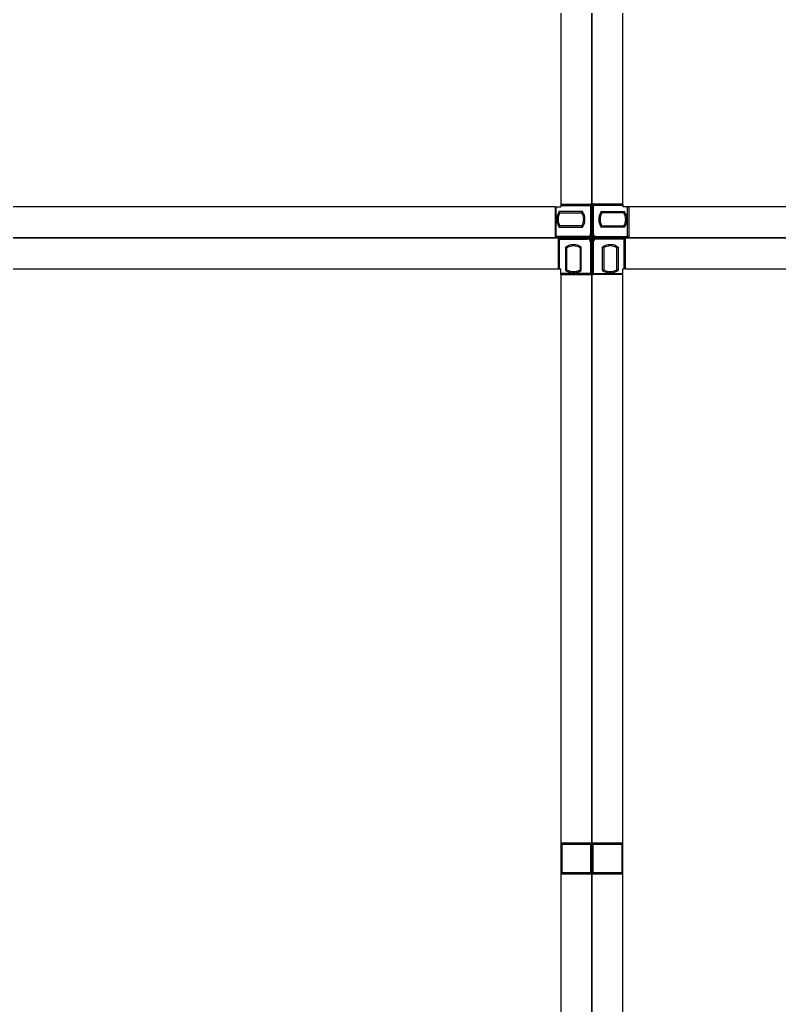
# Model space of a CAD drawing. Header units: millimetres. Extents: x 2448621 to 2484291, y -423869 to -398639.
# Drawn here: x 2481986.2 to 2482096.2, y -401516.7 to -401373.7 of the extents above; entities that cross this region are included whole.
import ezdxf

# ---------------------------------------------------------------- set-up
doc = ezdxf.new("R2010")
doc.units = ezdxf.units.MM
doc.header["$LTSCALE"] = 30

# ---------------------------------------------------------------- blocks, each defined once
blk = doc.blocks.new('KEY PLAN_NEW')
at = {"color": 253}
for p, q in [((-986.862, -1435.184), (-986.862, -1488.704)), ((-980.862, -1488.704), (-980.862, -1435.184)), ((-987.422, -1488.944), (-1280.302, -1488.944)), ((-987.422, -1488.944), (-986.862, -1488.944)), ((-986.862, -1488.704), (-986.862, -1488.944)), ((-980.862, -1488.704), (-980.862, -1488.944)), ((-980.302, -1488.944), (-980.862, -1488.944)), ((-687.422, -1488.944), (-980.302, -1488.944)), ((-1040.622, -1494.944), (-987.102, -1494.944)), ((-987.102, -1494.944), (-986.862, -1494.944)), ((-986.862, -1495.504), (-986.862, -1494.944)), ((-986.862, -1495.504), (-986.862, -1788.384)), ((-980.622, -1494.944), (-980.862, -1494.944)), ((-980.862, -1495.504), (-980.862, -1494.944)), ((-980.862, -1788.384), (-980.862, -1495.504)), ((-980.622, -1494.944), (-927.102, -1494.944)), ((-986.862, -1550.444), (-986.862, -1553.444)), ((-986.862, -1550.444), (-983.862, -1550.444)), ((-986.742, -1553.324), (-986.742, -1550.564)), ((-986.742, -1550.564), (-983.982, -1550.564)), ((-983.982, -1550.564), (-983.982, -1553.324)), ((-983.982, -1550.564), (-983.982, -1553.324)), ((-983.862, -1553.444), (-983.862, -1550.444)), ((-983.862, -1550.444), (-983.862, -1553.444)), ((-983.862, -1550.444), (-980.862, -1550.444)), ((-983.742, -1553.324), (-983.742, -1550.564)), ((-983.742, -1550.564), (-980.982, -1550.564)), ((-980.982, -1550.564), (-980.982, -1553.324)), ((-980.982, -1550.564), (-980.982, -1553.324)), ((-980.862, -1553.444), (-980.862, -1550.444)), ((-983.862, -1553.444), (-986.862, -1553.444)), ((-983.982, -1553.324), (-986.742, -1553.324)), ((-980.862, -1553.444), (-983.862, -1553.444)), ((-980.982, -1553.324), (-983.742, -1553.324))]:
    blk.add_line(p, q, dxfattribs=at)
at = {"color": 253, "linetype": 'Continuous'}
for p, q in [((-987.422, -1488.944), (-987.422, -1491.944)), ((-987.302, -1491.824), (-987.302, -1488.944)), ((-986.862, -1488.704), (-983.862, -1488.704)), ((-986.862, -1488.824), (-983.982, -1488.824)), ((-983.982, -1488.704), (-983.982, -1488.824)), ((-983.862, -1488.824), (-983.982, -1488.824)), ((-983.982, -1488.824), (-983.982, -1491.534)), ((-980.862, -1488.704), (-983.862, -1488.704)), ((-983.862, -1488.824), (-983.742, -1488.824)), ((-983.742, -1488.704), (-983.742, -1488.824)), ((-980.862, -1488.824), (-983.742, -1488.824)), ((-983.742, -1488.824), (-983.742, -1491.534)), ((-980.422, -1491.824), (-980.422, -1488.944)), ((-980.302, -1488.944), (-980.302, -1491.944)), ((-984.761, -1489.409), (-987.023, -1489.409)), ((-986.957, -1489.529), (-984.827, -1489.529)), ((-982.963, -1489.409), (-980.701, -1489.409)), ((-980.767, -1489.529), (-982.897, -1489.529)), ((-987.023, -1490.919), (-984.761, -1490.919)), ((-984.827, -1490.799), (-986.957, -1490.799)), ((-980.701, -1490.919), (-982.963, -1490.919)), ((-982.897, -1490.799), (-980.767, -1490.799)), ((-987.422, -1491.824), (-987.302, -1491.824)), ((-987.302, -1491.824), (-987.302, -1491.944)), ((-984.272, -1491.824), (-987.302, -1491.824)), ((-984.272, -1491.824), (-984.272, -1491.944)), ((-983.982, -1491.534), (-983.862, -1491.534)), ((-983.982, -1491.823), (-983.982, -1491.824)), ((-983.982, -1491.824), (-983.982, -1491.824)), ((-983.742, -1491.534), (-983.862, -1491.534)), ((-983.742, -1491.823), (-983.742, -1491.824)), ((-983.742, -1491.824), (-983.742, -1491.824)), ((-983.452, -1491.824), (-983.452, -1491.944)), ((-983.452, -1491.824), (-980.422, -1491.824)), ((-980.302, -1491.824), (-980.422, -1491.824)), ((-980.422, -1491.824), (-980.422, -1491.944)), ((-987.102, -1494.944), (-987.102, -1491.944)), ((-987.102, -1492.064), (-986.982, -1492.064)), ((-986.982, -1491.944), (-986.982, -1492.064)), ((-986.982, -1494.944), (-986.982, -1492.064)), ((-986.982, -1492.064), (-984.272, -1492.064)), ((-986.397, -1492.842), (-986.397, -1495.105)), ((-984.887, -1495.105), (-984.887, -1492.842)), ((-984.272, -1492.064), (-984.272, -1491.944)), ((-983.982, -1492.064), (-983.982, -1492.064)), ((-983.982, -1492.064), (-983.982, -1492.064)), ((-983.982, -1492.354), (-983.862, -1492.354)), ((-983.982, -1492.354), (-983.982, -1495.384)), ((-983.742, -1492.354), (-983.862, -1492.354)), ((-983.742, -1492.064), (-983.742, -1492.064)), ((-983.742, -1492.064), (-983.742, -1492.064)), ((-983.742, -1492.354), (-983.742, -1495.384)), ((-983.452, -1492.064), (-983.452, -1491.944)), ((-980.742, -1492.064), (-983.452, -1492.064)), ((-982.837, -1495.105), (-982.837, -1492.842)), ((-981.327, -1492.842), (-981.327, -1495.105)), ((-980.742, -1491.944), (-980.742, -1492.064)), ((-980.622, -1492.064), (-980.742, -1492.064)), ((-980.742, -1494.944), (-980.742, -1492.064)), ((-980.622, -1494.944), (-980.622, -1491.944)), ((-986.277, -1495.039), (-986.277, -1492.909)), ((-985.007, -1492.909), (-985.007, -1495.039)), ((-982.717, -1492.909), (-982.717, -1495.039)), ((-981.447, -1495.039), (-981.447, -1492.909)), ((-983.982, -1495.384), (-986.862, -1495.384)), ((-986.862, -1495.504), (-983.862, -1495.504)), ((-983.982, -1495.504), (-983.982, -1495.384)), ((-983.982, -1495.384), (-983.862, -1495.384)), ((-983.742, -1495.384), (-983.862, -1495.384)), ((-980.862, -1495.504), (-983.862, -1495.504)), ((-983.742, -1495.504), (-983.742, -1495.384)), ((-983.742, -1495.384), (-980.862, -1495.384))]:
    blk.add_line(p, q, dxfattribs=at)
at = {"color": 253}
for points in [[(-1283.862, -1491.944), (-1283.862, -1431.944), (-983.862, -1431.944), (-983.862, -1491.944)], [(-983.862, -1491.944), (-983.862, -1431.944), (-683.862, -1431.944), (-683.862, -1491.944)], [(-1043.862, -1491.944), (-983.862, -1491.944), (-983.862, -1791.944), (-1043.862, -1791.944)], [(-983.862, -1491.944), (-923.862, -1491.944), (-923.862, -1791.944), (-983.862, -1791.944)]]:
    blk.add_lwpolyline(points, close=True, dxfattribs=at)
at = {"color": 253, "linetype": 'Continuous'}
for centre, radius, start, end in [((-983.982, -1488.824), 0.12, 0, 90), ((-983.742, -1488.824), 0.12, 90, 180), ((-985.892, -1490.164), 1.36, 146.27916, 213.72084), ((-985.892, -1490.164), 1.24, 149.1964, 210.8036), ((-985.892, -1490.164), 1.24, 329.1964, 30.8036), ((-985.892, -1490.164), 1.36, 326.27916, 33.72084), ((-981.832, -1490.164), 1.36, 146.27916, 213.72084), ((-981.832, -1490.164), 1.24, 149.1964, 210.8036), ((-981.832, -1490.164), 1.24, 329.1964, 30.8036), ((-981.832, -1490.164), 1.36, 326.27916, 33.72084), ((-987.302, -1491.824), 0.12, 180, 270), ((-984.272, -1491.534), 0.41, 270, 0), ((-984.272, -1491.534), 0.29, 270, 0), ((-983.452, -1491.534), 0.41, 180, 270), ((-983.452, -1491.534), 0.29, 180, 270), ((-980.422, -1491.824), 0.12, 270, 0), ((-986.982, -1492.064), 0.12, 90, 180), ((-985.642, -1493.974), 1.36, 56.27916, 123.72084), ((-985.642, -1493.974), 1.24, 59.1964, 120.8036), ((-984.272, -1492.354), 0.41, 0, 90), ((-984.272, -1492.354), 0.29, 0, 90), ((-983.452, -1492.354), 0.41, 90, 180), ((-983.452, -1492.354), 0.29, 90, 180), ((-982.082, -1493.974), 1.36, 56.27916, 123.72084), ((-982.082, -1493.974), 1.24, 59.1964, 120.8036), ((-980.742, -1492.064), 0.12, 0, 90), ((-985.642, -1493.974), 1.36, 236.27916, 303.72084), ((-985.642, -1493.974), 1.24, 239.1964, 300.8036), ((-983.982, -1495.384), 0.12, 270, 0), ((-983.742, -1495.384), 0.12, 180, 270), ((-982.082, -1493.974), 1.36, 236.27916, 303.72084), ((-982.082, -1493.974), 1.24, 239.1964, 300.8036)]:
    blk.add_arc(centre, radius, start, end, dxfattribs=at)
for points, knots in [([(-986.957, -1489.529), (-986.957, -1489.528, 46), (-986.957, -1489.527, 46), (-986.958, -1489.527, 46), (-986.959, -1489.526, 46), (-986.959, -1489.525, 46), (-986.959, -1489.524, 46), (-986.959, -1489.524, 46), (-986.96, -1489.523, 46), (-986.96, -1489.523, 46), (-986.961, -1489.521, 46), (-986.962, -1489.52, 46), (-986.964, -1489.517, 46), (-986.965, -1489.515, 46), (-986.966, -1489.512, 46), (-986.967, -1489.511, 46), (-986.968, -1489.509, 46), (-986.968, -1489.509, 46), (-986.969, -1489.507, 46), (-986.969, -1489.507, 46), (-986.971, -1489.504, 46), (-986.972, -1489.501, 46), (-986.975, -1489.496, 46), (-986.977, -1489.494, 46), (-986.979, -1489.489, 46), (-986.98, -1489.488, 46), (-986.981, -1489.486, 46), (-986.981, -1489.485, 46), (-986.982, -1489.483, 46), (-986.983, -1489.483, 46), (-986.985, -1489.479, 46), (-986.987, -1489.476, 46), (-986.99, -1489.469, 46), (-986.992, -1489.466, 46), (-986.996, -1489.459, 46), (-986.997, -1489.456, 46), (-987, -1489.451, 46), (-987, -1489.45, 46), (-987.001, -1489.449, 46), (-987.002, -1489.448, 46), (-987.003, -1489.445, 46), (-987.004, -1489.443, 46), (-987.007, -1489.438, 46), (-987.009, -1489.434, 46), (-987.013, -1489.427, 46), (-987.015, -1489.423, 46), (-987.018, -1489.418, 46), (-987.019, -1489.416, 46), (-987.02, -1489.413, 46), (-987.021, -1489.412, 46), (-987.022, -1489.41, 46), (-987.022, -1489.41, 46), (-987.023, -1489.409, 46), (-987.023, -1489.409, 46)], [0, 0, 0, 0, 0.06206, 0.12459, 0.12459, 0.155854, 0.155854, 0.171487, 0.171487, 0.187119, 0.187119, 0.249648, 0.249648, 0.312178, 0.312178, 0.343442, 0.343442, 0.359075, 0.359075, 0.374707, 0.374707, 0.437236, 0.437236, 0.499766, 0.499766, 0.53103, 0.53103, 0.546663, 0.546663, 0.562295, 0.562295, 0.624824, 0.624824, 0.687353, 0.687353, 0.749883, 0.749883, 0.765515, 0.765515, 0.781147, 0.781147, 0.812412, 0.812412, 0.874941, 0.874941, 0.937471, 0.937471, 0.968735, 0.968735, 0.984368, 0.992184, 0.992184, 1, 1, 1, 1]), ([(-984.827, -1489.529), (-984.827, -1489.528, 46), (-984.826, -1489.527, 46), (-984.826, -1489.527, 46), (-984.825, -1489.526, 46), (-984.825, -1489.525, 46), (-984.824, -1489.524, 46), (-984.824, -1489.524, 46), (-984.824, -1489.523, 46), (-984.824, -1489.523, 46), (-984.823, -1489.521, 46), (-984.822, -1489.52, 46), (-984.82, -1489.517, 46), (-984.819, -1489.515, 46), (-984.817, -1489.512, 46), (-984.817, -1489.511, 46), (-984.816, -1489.509, 46), (-984.815, -1489.509, 46), (-984.815, -1489.507, 46), (-984.814, -1489.507, 46), (-984.813, -1489.504, 46), (-984.811, -1489.501, 46), (-984.808, -1489.496, 46), (-984.807, -1489.494, 46), (-984.805, -1489.489, 46), (-984.804, -1489.488, 46), (-984.803, -1489.486, 46), (-984.802, -1489.485, 46), (-984.801, -1489.483, 46), (-984.801, -1489.483, 46), (-984.799, -1489.479, 46), (-984.797, -1489.476, 46), (-984.793, -1489.469, 46), (-984.792, -1489.466, 46), (-984.788, -1489.459, 46), (-984.786, -1489.456, 46), (-984.784, -1489.451, 46), (-984.783, -1489.45, 46), (-984.782, -1489.449, 46), (-984.782, -1489.448, 46), (-984.78, -1489.445, 46), (-984.779, -1489.443, 46), (-984.776, -1489.438, 46), (-984.774, -1489.434, 46), (-984.771, -1489.427, 46), (-984.769, -1489.423, 46), (-984.766, -1489.418, 46), (-984.765, -1489.416, 46), (-984.763, -1489.413, 46), (-984.762, -1489.412, 46), (-984.762, -1489.41, 46), (-984.761, -1489.41, 46), (-984.761, -1489.409, 46), (-984.761, -1489.409, 46)], [0, 0, 0, 0, 0.06206, 0.12459, 0.12459, 0.155854, 0.155854, 0.171487, 0.171487, 0.187119, 0.187119, 0.249648, 0.249648, 0.312178, 0.312178, 0.343442, 0.343442, 0.359075, 0.359075, 0.374707, 0.374707, 0.437236, 0.437236, 0.499766, 0.499766, 0.53103, 0.53103, 0.546663, 0.546663, 0.562295, 0.562295, 0.624824, 0.624824, 0.687353, 0.687353, 0.749883, 0.749883, 0.765515, 0.765515, 0.781147, 0.781147, 0.812412, 0.812412, 0.874941, 0.874941, 0.937471, 0.937471, 0.968735, 0.968735, 0.984368, 0.992184, 0.992184, 1, 1, 1, 1]), ([(-982.897, -1489.529), (-982.897, -1489.528, 46), (-982.897, -1489.527, 46), (-982.898, -1489.527, 46), (-982.899, -1489.526, 46), (-982.899, -1489.525, 46), (-982.899, -1489.524, 46), (-982.899, -1489.524, 46), (-982.9, -1489.523, 46), (-982.9, -1489.523, 46), (-982.901, -1489.521, 46), (-982.902, -1489.52, 46), (-982.904, -1489.517, 46), (-982.905, -1489.515, 46), (-982.906, -1489.512, 46), (-982.907, -1489.511, 46), (-982.908, -1489.509, 46), (-982.908, -1489.509, 46), (-982.909, -1489.507, 46), (-982.909, -1489.507, 46), (-982.911, -1489.504, 46), (-982.912, -1489.501, 46), (-982.915, -1489.496, 46), (-982.917, -1489.494, 46), (-982.919, -1489.489, 46), (-982.92, -1489.488, 46), (-982.921, -1489.486, 46), (-982.921, -1489.485, 46), (-982.922, -1489.483, 46), (-982.923, -1489.483, 46), (-982.925, -1489.479, 46), (-982.927, -1489.476, 46), (-982.93, -1489.469, 46), (-982.932, -1489.466, 46), (-982.936, -1489.459, 46), (-982.937, -1489.456, 46), (-982.94, -1489.451, 46), (-982.94, -1489.45, 46), (-982.941, -1489.449, 46), (-982.942, -1489.448, 46), (-982.943, -1489.445, 46), (-982.944, -1489.443, 46), (-982.947, -1489.438, 46), (-982.949, -1489.434, 46), (-982.953, -1489.427, 46), (-982.955, -1489.423, 46), (-982.958, -1489.418, 46), (-982.959, -1489.416, 46), (-982.96, -1489.413, 46), (-982.961, -1489.412, 46), (-982.962, -1489.41, 46), (-982.962, -1489.41, 46), (-982.963, -1489.409, 46), (-982.963, -1489.409, 46)], [0, 0, 0, 0, 0.06206, 0.12459, 0.12459, 0.155854, 0.155854, 0.171487, 0.171487, 0.187119, 0.187119, 0.249648, 0.249648, 0.312178, 0.312178, 0.343442, 0.343442, 0.359075, 0.359075, 0.374707, 0.374707, 0.437236, 0.437236, 0.499766, 0.499766, 0.53103, 0.53103, 0.546663, 0.546663, 0.562295, 0.562295, 0.624824, 0.624824, 0.687353, 0.687353, 0.749883, 0.749883, 0.765515, 0.765515, 0.781147, 0.781147, 0.812412, 0.812412, 0.874941, 0.874941, 0.937471, 0.937471, 0.968735, 0.968735, 0.984368, 0.992184, 0.992184, 1, 1, 1, 1]), ([(-980.767, -1489.529), (-980.767, -1489.528, 46), (-980.766, -1489.527, 46), (-980.766, -1489.527, 46), (-980.765, -1489.526, 46), (-980.765, -1489.525, 46), (-980.764, -1489.524, 46), (-980.764, -1489.524, 46), (-980.764, -1489.523, 46), (-980.764, -1489.523, 46), (-980.763, -1489.521, 46), (-980.762, -1489.52, 46), (-980.76, -1489.517, 46), (-980.759, -1489.515, 46), (-980.757, -1489.512, 46), (-980.757, -1489.511, 46), (-980.756, -1489.509, 46), (-980.755, -1489.509, 46), (-980.755, -1489.507, 46), (-980.754, -1489.507, 46), (-980.753, -1489.504, 46), (-980.751, -1489.501, 46), (-980.748, -1489.496, 46), (-980.747, -1489.494, 46), (-980.745, -1489.489, 46), (-980.744, -1489.488, 46), (-980.743, -1489.486, 46), (-980.742, -1489.485, 46), (-980.741, -1489.483, 46), (-980.741, -1489.483, 46), (-980.739, -1489.479, 46), (-980.737, -1489.476, 46), (-980.733, -1489.469, 46), (-980.732, -1489.466, 46), (-980.728, -1489.459, 46), (-980.726, -1489.456, 46), (-980.724, -1489.451, 46), (-980.723, -1489.45, 46), (-980.722, -1489.449, 46), (-980.722, -1489.448, 46), (-980.72, -1489.445, 46), (-980.719, -1489.443, 46), (-980.716, -1489.438, 46), (-980.714, -1489.434, 46), (-980.711, -1489.427, 46), (-980.709, -1489.423, 46), (-980.706, -1489.418, 46), (-980.705, -1489.416, 46), (-980.703, -1489.413, 46), (-980.702, -1489.412, 46), (-980.702, -1489.41, 46), (-980.701, -1489.41, 46), (-980.701, -1489.409, 46), (-980.701, -1489.409, 46)], [0, 0, 0, 0, 0.06206, 0.12459, 0.12459, 0.155854, 0.155854, 0.171487, 0.171487, 0.187119, 0.187119, 0.249648, 0.249648, 0.312178, 0.312178, 0.343442, 0.343442, 0.359075, 0.359075, 0.374707, 0.374707, 0.437236, 0.437236, 0.499766, 0.499766, 0.53103, 0.53103, 0.546663, 0.546663, 0.562295, 0.562295, 0.624824, 0.624824, 0.687353, 0.687353, 0.749883, 0.749883, 0.765515, 0.765515, 0.781147, 0.781147, 0.812412, 0.812412, 0.874941, 0.874941, 0.937471, 0.937471, 0.968735, 0.968735, 0.984368, 0.992184, 0.992184, 1, 1, 1, 1]), ([(-987.023, -1490.919), (-987.023, -1490.918, 46), (-987.022, -1490.918, 46), (-987.022, -1490.917, 46), (-987.021, -1490.915, 46), (-987.02, -1490.914, 46), (-987.019, -1490.911, 46), (-987.018, -1490.909, 46), (-987.015, -1490.904, 46), (-987.013, -1490.9, 46), (-987.009, -1490.893, 46), (-987.007, -1490.889, 46), (-987.004, -1490.884, 46), (-987.003, -1490.882, 46), (-987.002, -1490.879, 46), (-987.001, -1490.879, 46), (-987, -1490.877, 46), (-987, -1490.876, 46), (-986.997, -1490.871, 46), (-986.996, -1490.868, 46), (-986.992, -1490.861, 46), (-986.99, -1490.858, 46), (-986.987, -1490.852, 46), (-986.985, -1490.848, 46), (-986.983, -1490.845, 46), (-986.982, -1490.844, 46), (-986.981, -1490.842, 46), (-986.981, -1490.842, 46), (-986.98, -1490.839, 46), (-986.979, -1490.838, 46), (-986.977, -1490.834, 46), (-986.975, -1490.831, 46), (-986.972, -1490.826, 46), (-986.971, -1490.823, 46), (-986.969, -1490.82, 46), (-986.969, -1490.82, 46), (-986.968, -1490.819, 46), (-986.968, -1490.818, 46), (-986.967, -1490.816, 46), (-986.966, -1490.815, 46), (-986.965, -1490.812, 46), (-986.964, -1490.811, 46), (-986.962, -1490.807, 46), (-986.961, -1490.806, 46), (-986.96, -1490.804, 46), (-986.96, -1490.804, 46), (-986.959, -1490.803, 46), (-986.959, -1490.803, 46), (-986.959, -1490.802, 46), (-986.959, -1490.802, 46), (-986.958, -1490.8, 46), (-986.957, -1490.8, 46), (-986.957, -1490.799, 46), (-986.957, -1490.799, 46)], [0, 0, 0, 0, 0.00782, 0.00782, 0.015639, 0.031279, 0.031279, 0.062557, 0.062557, 0.125114, 0.125114, 0.187671, 0.187671, 0.21895, 0.21895, 0.234589, 0.234589, 0.250228, 0.250228, 0.312785, 0.312785, 0.375342, 0.375342, 0.437899, 0.437899, 0.453538, 0.453538, 0.469178, 0.469178, 0.500456, 0.500456, 0.563013, 0.563013, 0.62557, 0.62557, 0.641209, 0.641209, 0.656849, 0.656849, 0.688127, 0.688127, 0.750684, 0.750684, 0.813241, 0.813241, 0.828881, 0.828881, 0.84452, 0.84452, 0.875798, 0.875798, 0.938355, 1, 1, 1, 1]), ([(-984.761, -1490.919), (-984.761, -1490.918, 46), (-984.761, -1490.918, 46), (-984.762, -1490.917, 46), (-984.762, -1490.915, 46), (-984.763, -1490.914, 46), (-984.765, -1490.911, 46), (-984.766, -1490.909, 46), (-984.769, -1490.904, 46), (-984.771, -1490.9, 46), (-984.774, -1490.893, 46), (-984.776, -1490.889, 46), (-984.779, -1490.884, 46), (-984.78, -1490.882, 46), (-984.782, -1490.879, 46), (-984.782, -1490.879, 46), (-984.783, -1490.877, 46), (-984.784, -1490.876, 46), (-984.786, -1490.871, 46), (-984.788, -1490.868, 46), (-984.792, -1490.861, 46), (-984.793, -1490.858, 46), (-984.797, -1490.852, 46), (-984.799, -1490.848, 46), (-984.801, -1490.845, 46), (-984.801, -1490.844, 46), (-984.802, -1490.842, 46), (-984.803, -1490.842, 46), (-984.804, -1490.839, 46), (-984.805, -1490.838, 46), (-984.807, -1490.834, 46), (-984.808, -1490.831, 46), (-984.811, -1490.826, 46), (-984.813, -1490.823, 46), (-984.814, -1490.82, 46), (-984.815, -1490.82, 46), (-984.815, -1490.819, 46), (-984.816, -1490.818, 46), (-984.817, -1490.816, 46), (-984.817, -1490.815, 46), (-984.819, -1490.812, 46), (-984.82, -1490.811, 46), (-984.822, -1490.807, 46), (-984.823, -1490.806, 46), (-984.824, -1490.804, 46), (-984.824, -1490.804, 46), (-984.824, -1490.803, 46), (-984.824, -1490.803, 46), (-984.825, -1490.802, 46), (-984.825, -1490.802, 46), (-984.826, -1490.8, 46), (-984.826, -1490.8, 46), (-984.827, -1490.799, 46), (-984.827, -1490.799, 46)], [0, 0, 0, 0, 0.00782, 0.00782, 0.015639, 0.031279, 0.031279, 0.062557, 0.062557, 0.125114, 0.125114, 0.187671, 0.187671, 0.21895, 0.21895, 0.234589, 0.234589, 0.250228, 0.250228, 0.312785, 0.312785, 0.375342, 0.375342, 0.437899, 0.437899, 0.453538, 0.453538, 0.469178, 0.469178, 0.500456, 0.500456, 0.563013, 0.563013, 0.62557, 0.62557, 0.641209, 0.641209, 0.656849, 0.656849, 0.688127, 0.688127, 0.750684, 0.750684, 0.813241, 0.813241, 0.828881, 0.828881, 0.84452, 0.84452, 0.875798, 0.875798, 0.938355, 1, 1, 1, 1]), ([(-982.963, -1490.919), (-982.963, -1490.918, 46), (-982.962, -1490.918, 46), (-982.962, -1490.917, 46), (-982.961, -1490.915, 46), (-982.96, -1490.914, 46), (-982.959, -1490.911, 46), (-982.958, -1490.909, 46), (-982.955, -1490.904, 46), (-982.953, -1490.9, 46), (-982.949, -1490.893, 46), (-982.947, -1490.889, 46), (-982.944, -1490.884, 46), (-982.943, -1490.882, 46), (-982.942, -1490.879, 46), (-982.941, -1490.879, 46), (-982.94, -1490.877, 46), (-982.94, -1490.876, 46), (-982.937, -1490.871, 46), (-982.936, -1490.868, 46), (-982.932, -1490.861, 46), (-982.93, -1490.858, 46), (-982.927, -1490.852, 46), (-982.925, -1490.848, 46), (-982.923, -1490.845, 46), (-982.922, -1490.844, 46), (-982.921, -1490.842, 46), (-982.921, -1490.842, 46), (-982.92, -1490.839, 46), (-982.919, -1490.838, 46), (-982.917, -1490.834, 46), (-982.915, -1490.831, 46), (-982.912, -1490.826, 46), (-982.911, -1490.823, 46), (-982.909, -1490.82, 46), (-982.909, -1490.82, 46), (-982.908, -1490.819, 46), (-982.908, -1490.818, 46), (-982.907, -1490.816, 46), (-982.906, -1490.815, 46), (-982.905, -1490.812, 46), (-982.904, -1490.811, 46), (-982.902, -1490.807, 46), (-982.901, -1490.806, 46), (-982.9, -1490.804, 46), (-982.9, -1490.804, 46), (-982.899, -1490.803, 46), (-982.899, -1490.803, 46), (-982.899, -1490.802, 46), (-982.899, -1490.802, 46), (-982.898, -1490.8, 46), (-982.897, -1490.8, 46), (-982.897, -1490.799, 46), (-982.897, -1490.799, 46)], [0, 0, 0, 0, 0.00782, 0.00782, 0.015639, 0.031279, 0.031279, 0.062557, 0.062557, 0.125114, 0.125114, 0.187671, 0.187671, 0.21895, 0.21895, 0.234589, 0.234589, 0.250228, 0.250228, 0.312785, 0.312785, 0.375342, 0.375342, 0.437899, 0.437899, 0.453538, 0.453538, 0.469178, 0.469178, 0.500456, 0.500456, 0.563013, 0.563013, 0.62557, 0.62557, 0.641209, 0.641209, 0.656849, 0.656849, 0.688127, 0.688127, 0.750684, 0.750684, 0.813241, 0.813241, 0.828881, 0.828881, 0.84452, 0.84452, 0.875798, 0.875798, 0.938355, 1, 1, 1, 1]), ([(-980.701, -1490.919), (-980.701, -1490.918, 46), (-980.701, -1490.918, 46), (-980.702, -1490.917, 46), (-980.702, -1490.915, 46), (-980.703, -1490.914, 46), (-980.705, -1490.911, 46), (-980.706, -1490.909, 46), (-980.709, -1490.904, 46), (-980.711, -1490.9, 46), (-980.714, -1490.893, 46), (-980.716, -1490.889, 46), (-980.719, -1490.884, 46), (-980.72, -1490.882, 46), (-980.722, -1490.879, 46), (-980.722, -1490.879, 46), (-980.723, -1490.877, 46), (-980.724, -1490.876, 46), (-980.726, -1490.871, 46), (-980.728, -1490.868, 46), (-980.732, -1490.861, 46), (-980.733, -1490.858, 46), (-980.737, -1490.852, 46), (-980.739, -1490.848, 46), (-980.741, -1490.845, 46), (-980.741, -1490.844, 46), (-980.742, -1490.842, 46), (-980.743, -1490.842, 46), (-980.744, -1490.839, 46), (-980.745, -1490.838, 46), (-980.747, -1490.834, 46), (-980.748, -1490.831, 46), (-980.751, -1490.826, 46), (-980.753, -1490.823, 46), (-980.754, -1490.82, 46), (-980.755, -1490.82, 46), (-980.755, -1490.819, 46), (-980.756, -1490.818, 46), (-980.757, -1490.816, 46), (-980.757, -1490.815, 46), (-980.759, -1490.812, 46), (-980.76, -1490.811, 46), (-980.762, -1490.807, 46), (-980.763, -1490.806, 46), (-980.764, -1490.804, 46), (-980.764, -1490.804, 46), (-980.764, -1490.803, 46), (-980.764, -1490.803, 46), (-980.765, -1490.802, 46), (-980.765, -1490.802, 46), (-980.766, -1490.8, 46), (-980.766, -1490.8, 46), (-980.767, -1490.799, 46), (-980.767, -1490.799, 46)], [0, 0, 0, 0, 0.00782, 0.00782, 0.015639, 0.031279, 0.031279, 0.062557, 0.062557, 0.125114, 0.125114, 0.187671, 0.187671, 0.21895, 0.21895, 0.234589, 0.234589, 0.250228, 0.250228, 0.312785, 0.312785, 0.375342, 0.375342, 0.437899, 0.437899, 0.453538, 0.453538, 0.469178, 0.469178, 0.500456, 0.500456, 0.563013, 0.563013, 0.62557, 0.62557, 0.641209, 0.641209, 0.656849, 0.656849, 0.688127, 0.688127, 0.750684, 0.750684, 0.813241, 0.813241, 0.828881, 0.828881, 0.84452, 0.84452, 0.875798, 0.875798, 0.938355, 1, 1, 1, 1]), ([(-986.277, -1492.909), (-986.277, -1492.908, 46), (-986.278, -1492.908, 46), (-986.279, -1492.908, 46), (-986.28, -1492.907, 46), (-986.28, -1492.907, 46), (-986.281, -1492.906, 46), (-986.281, -1492.906, 46), (-986.282, -1492.906, 46), (-986.282, -1492.905, 46), (-986.284, -1492.904, 46), (-986.285, -1492.904, 46), (-986.289, -1492.902, 46), (-986.291, -1492.901, 46), (-986.294, -1492.899, 46), (-986.295, -1492.898, 46), (-986.296, -1492.898, 46), (-986.297, -1492.897, 46), (-986.298, -1492.897, 46), (-986.299, -1492.896, 46), (-986.301, -1492.895, 46), (-986.304, -1492.893, 46), (-986.309, -1492.89, 46), (-986.312, -1492.889, 46), (-986.316, -1492.886, 46), (-986.318, -1492.886, 46), (-986.32, -1492.884, 46), (-986.32, -1492.884, 46), (-986.322, -1492.883, 46), (-986.323, -1492.883, 46), (-986.327, -1492.881, 46), (-986.33, -1492.879, 46), (-986.336, -1492.875, 46), (-986.339, -1492.873, 46), (-986.346, -1492.87, 46), (-986.35, -1492.868, 46), (-986.354, -1492.866, 46), (-986.355, -1492.865, 46), (-986.357, -1492.864, 46), (-986.358, -1492.864, 46), (-986.36, -1492.862, 46), (-986.362, -1492.861, 46), (-986.367, -1492.858, 46), (-986.371, -1492.856, 46), (-986.378, -1492.852, 46), (-986.382, -1492.85, 46), (-986.387, -1492.847, 46), (-986.389, -1492.846, 46), (-986.392, -1492.845, 46), (-986.394, -1492.844, 46), (-986.395, -1492.843, 46), (-986.396, -1492.843, 46), (-986.396, -1492.843, 46), (-986.397, -1492.842, 46)], [0, 0, 0, 0, 0.06206, 0.12459, 0.12459, 0.155854, 0.155854, 0.171487, 0.171487, 0.187119, 0.187119, 0.249648, 0.249648, 0.312178, 0.312178, 0.343442, 0.343442, 0.359075, 0.359075, 0.374707, 0.374707, 0.437236, 0.437236, 0.499766, 0.499766, 0.53103, 0.53103, 0.546663, 0.546663, 0.562295, 0.562295, 0.624824, 0.624824, 0.687353, 0.687353, 0.749883, 0.749883, 0.765515, 0.765515, 0.781147, 0.781147, 0.812412, 0.812412, 0.874941, 0.874941, 0.937471, 0.937471, 0.968735, 0.968735, 0.984368, 0.992184, 0.992184, 1, 1, 1, 1]), ([(-984.887, -1492.842), (-984.887, -1492.843, 46), (-984.888, -1492.843, 46), (-984.889, -1492.843, 46), (-984.89, -1492.844, 46), (-984.891, -1492.845, 46), (-984.894, -1492.846, 46), (-984.896, -1492.847, 46), (-984.902, -1492.85, 46), (-984.905, -1492.852, 46), (-984.913, -1492.856, 46), (-984.916, -1492.858, 46), (-984.922, -1492.861, 46), (-984.923, -1492.862, 46), (-984.926, -1492.864, 46), (-984.927, -1492.864, 46), (-984.929, -1492.865, 46), (-984.93, -1492.866, 46), (-984.934, -1492.868, 46), (-984.937, -1492.87, 46), (-984.944, -1492.873, 46), (-984.947, -1492.875, 46), (-984.954, -1492.879, 46), (-984.957, -1492.881, 46), (-984.961, -1492.883, 46), (-984.962, -1492.883, 46), (-984.963, -1492.884, 46), (-984.964, -1492.884, 46), (-984.966, -1492.886, 46), (-984.967, -1492.886, 46), (-984.972, -1492.889, 46), (-984.974, -1492.89, 46), (-984.98, -1492.893, 46), (-984.982, -1492.895, 46), (-984.985, -1492.896, 46), (-984.986, -1492.897, 46), (-984.987, -1492.897, 46), (-984.987, -1492.898, 46), (-984.989, -1492.898, 46), (-984.99, -1492.899, 46), (-984.993, -1492.901, 46), (-984.995, -1492.902, 46), (-984.998, -1492.904, 46), (-985, -1492.904, 46), (-985.001, -1492.905, 46), (-985.002, -1492.906, 46), (-985.002, -1492.906, 46), (-985.002, -1492.906, 46), (-985.003, -1492.907, 46), (-985.004, -1492.907, 46), (-985.005, -1492.908, 46), (-985.006, -1492.908, 46), (-985.007, -1492.908, 46), (-985.007, -1492.909, 46)], [0, 0, 0, 0, 0.00782, 0.00782, 0.015639, 0.031279, 0.031279, 0.062557, 0.062557, 0.125114, 0.125114, 0.187671, 0.187671, 0.21895, 0.21895, 0.234589, 0.234589, 0.250228, 0.250228, 0.312785, 0.312785, 0.375342, 0.375342, 0.437899, 0.437899, 0.453538, 0.453538, 0.469178, 0.469178, 0.500456, 0.500456, 0.563013, 0.563013, 0.62557, 0.62557, 0.641209, 0.641209, 0.656849, 0.656849, 0.688127, 0.688127, 0.750684, 0.750684, 0.813241, 0.813241, 0.828881, 0.828881, 0.84452, 0.84452, 0.875798, 0.875798, 0.938355, 1, 1, 1, 1]), ([(-982.837, -1492.842), (-982.836, -1492.843, 46), (-982.836, -1492.843, 46), (-982.835, -1492.843, 46), (-982.834, -1492.844, 46), (-982.832, -1492.845, 46), (-982.829, -1492.846, 46), (-982.827, -1492.847, 46), (-982.822, -1492.85, 46), (-982.818, -1492.852, 46), (-982.811, -1492.856, 46), (-982.807, -1492.858, 46), (-982.802, -1492.861, 46), (-982.8, -1492.862, 46), (-982.798, -1492.864, 46), (-982.797, -1492.864, 46), (-982.795, -1492.865, 46), (-982.794, -1492.866, 46), (-982.79, -1492.868, 46), (-982.786, -1492.87, 46), (-982.779, -1492.873, 46), (-982.776, -1492.875, 46), (-982.77, -1492.879, 46), (-982.767, -1492.881, 46), (-982.763, -1492.883, 46), (-982.762, -1492.883, 46), (-982.76, -1492.884, 46), (-982.76, -1492.884, 46), (-982.758, -1492.886, 46), (-982.756, -1492.886, 46), (-982.752, -1492.889, 46), (-982.749, -1492.89, 46), (-982.744, -1492.893, 46), (-982.741, -1492.895, 46), (-982.739, -1492.896, 46), (-982.738, -1492.897, 46), (-982.737, -1492.897, 46), (-982.736, -1492.898, 46), (-982.735, -1492.898, 46), (-982.734, -1492.899, 46), (-982.731, -1492.901, 46), (-982.729, -1492.902, 46), (-982.725, -1492.904, 46), (-982.724, -1492.904, 46), (-982.722, -1492.905, 46), (-982.722, -1492.906, 46), (-982.721, -1492.906, 46), (-982.721, -1492.906, 46), (-982.72, -1492.907, 46), (-982.72, -1492.907, 46), (-982.719, -1492.908, 46), (-982.718, -1492.908, 46), (-982.717, -1492.908, 46), (-982.717, -1492.909, 46)], [0, 0, 0, 0, 0.00782, 0.00782, 0.015639, 0.031279, 0.031279, 0.062557, 0.062557, 0.125114, 0.125114, 0.187671, 0.187671, 0.21895, 0.21895, 0.234589, 0.234589, 0.250228, 0.250228, 0.312785, 0.312785, 0.375342, 0.375342, 0.437899, 0.437899, 0.453538, 0.453538, 0.469178, 0.469178, 0.500456, 0.500456, 0.563013, 0.563013, 0.62557, 0.62557, 0.641209, 0.641209, 0.656849, 0.656849, 0.688127, 0.688127, 0.750684, 0.750684, 0.813241, 0.813241, 0.828881, 0.828881, 0.84452, 0.84452, 0.875798, 0.875798, 0.938355, 1, 1, 1, 1]), ([(-981.447, -1492.909), (-981.447, -1492.908, 46), (-981.446, -1492.908, 46), (-981.445, -1492.908, 46), (-981.444, -1492.907, 46), (-981.443, -1492.907, 46), (-981.442, -1492.906, 46), (-981.442, -1492.906, 46), (-981.442, -1492.906, 46), (-981.441, -1492.905, 46), (-981.44, -1492.904, 46), (-981.438, -1492.904, 46), (-981.435, -1492.902, 46), (-981.433, -1492.901, 46), (-981.43, -1492.899, 46), (-981.429, -1492.898, 46), (-981.427, -1492.898, 46), (-981.427, -1492.897, 46), (-981.426, -1492.897, 46), (-981.425, -1492.896, 46), (-981.422, -1492.895, 46), (-981.42, -1492.893, 46), (-981.414, -1492.89, 46), (-981.412, -1492.889, 46), (-981.407, -1492.886, 46), (-981.406, -1492.886, 46), (-981.404, -1492.884, 46), (-981.403, -1492.884, 46), (-981.402, -1492.883, 46), (-981.401, -1492.883, 46), (-981.397, -1492.881, 46), (-981.394, -1492.879, 46), (-981.387, -1492.875, 46), (-981.384, -1492.873, 46), (-981.377, -1492.87, 46), (-981.374, -1492.868, 46), (-981.37, -1492.866, 46), (-981.369, -1492.865, 46), (-981.367, -1492.864, 46), (-981.366, -1492.864, 46), (-981.363, -1492.862, 46), (-981.362, -1492.861, 46), (-981.356, -1492.858, 46), (-981.353, -1492.856, 46), (-981.345, -1492.852, 46), (-981.342, -1492.85, 46), (-981.336, -1492.847, 46), (-981.334, -1492.846, 46), (-981.331, -1492.845, 46), (-981.33, -1492.844, 46), (-981.329, -1492.843, 46), (-981.328, -1492.843, 46), (-981.327, -1492.843, 46), (-981.327, -1492.842, 46)], [0, 0, 0, 0, 0.06206, 0.12459, 0.12459, 0.155854, 0.155854, 0.171487, 0.171487, 0.187119, 0.187119, 0.249648, 0.249648, 0.312178, 0.312178, 0.343442, 0.343442, 0.359075, 0.359075, 0.374707, 0.374707, 0.437236, 0.437236, 0.499766, 0.499766, 0.53103, 0.53103, 0.546663, 0.546663, 0.562295, 0.562295, 0.624824, 0.624824, 0.687353, 0.687353, 0.749883, 0.749883, 0.765515, 0.765515, 0.781147, 0.781147, 0.812412, 0.812412, 0.874941, 0.874941, 0.937471, 0.937471, 0.968735, 0.968735, 0.984368, 0.992184, 0.992184, 1, 1, 1, 1]), ([(-986.277, -1495.039), (-986.277, -1495.039, 46), (-986.278, -1495.039, 46), (-986.279, -1495.04, 46), (-986.28, -1495.04, 46), (-986.28, -1495.041, 46), (-986.281, -1495.041, 46), (-986.281, -1495.041, 46), (-986.282, -1495.042, 46), (-986.282, -1495.042, 46), (-986.284, -1495.043, 46), (-986.285, -1495.044, 46), (-986.289, -1495.045, 46), (-986.291, -1495.046, 46), (-986.294, -1495.048, 46), (-986.295, -1495.049, 46), (-986.296, -1495.05, 46), (-986.297, -1495.05, 46), (-986.298, -1495.051, 46), (-986.299, -1495.051, 46), (-986.301, -1495.053, 46), (-986.304, -1495.054, 46), (-986.309, -1495.057, 46), (-986.312, -1495.058, 46), (-986.316, -1495.061, 46), (-986.318, -1495.062, 46), (-986.32, -1495.063, 46), (-986.32, -1495.063, 46), (-986.322, -1495.064, 46), (-986.323, -1495.064, 46), (-986.327, -1495.067, 46), (-986.33, -1495.068, 46), (-986.336, -1495.072, 46), (-986.339, -1495.074, 46), (-986.346, -1495.077, 46), (-986.35, -1495.079, 46), (-986.354, -1495.082, 46), (-986.355, -1495.082, 46), (-986.357, -1495.083, 46), (-986.358, -1495.084, 46), (-986.36, -1495.085, 46), (-986.362, -1495.086, 46), (-986.367, -1495.089, 46), (-986.371, -1495.091, 46), (-986.378, -1495.095, 46), (-986.382, -1495.097, 46), (-986.387, -1495.1, 46), (-986.389, -1495.101, 46), (-986.392, -1495.102, 46), (-986.394, -1495.103, 46), (-986.395, -1495.104, 46), (-986.396, -1495.104, 46), (-986.396, -1495.105, 46), (-986.397, -1495.105, 46)], [0, 0, 0, 0, 0.06206, 0.12459, 0.12459, 0.155854, 0.155854, 0.171487, 0.171487, 0.187119, 0.187119, 0.249648, 0.249648, 0.312178, 0.312178, 0.343442, 0.343442, 0.359075, 0.359075, 0.374707, 0.374707, 0.437236, 0.437236, 0.499766, 0.499766, 0.53103, 0.53103, 0.546663, 0.546663, 0.562295, 0.562295, 0.624824, 0.624824, 0.687353, 0.687353, 0.749883, 0.749883, 0.765515, 0.765515, 0.781147, 0.781147, 0.812412, 0.812412, 0.874941, 0.874941, 0.937471, 0.937471, 0.968735, 0.968735, 0.984368, 0.992184, 0.992184, 1, 1, 1, 1]), ([(-984.887, -1495.105), (-984.887, -1495.105, 46), (-984.888, -1495.104, 46), (-984.889, -1495.104, 46), (-984.89, -1495.103, 46), (-984.891, -1495.102, 46), (-984.894, -1495.101, 46), (-984.896, -1495.1, 46), (-984.902, -1495.097, 46), (-984.905, -1495.095, 46), (-984.913, -1495.091, 46), (-984.916, -1495.089, 46), (-984.922, -1495.086, 46), (-984.923, -1495.085, 46), (-984.926, -1495.084, 46), (-984.927, -1495.083, 46), (-984.929, -1495.082, 46), (-984.93, -1495.082, 46), (-984.934, -1495.079, 46), (-984.937, -1495.077, 46), (-984.944, -1495.074, 46), (-984.947, -1495.072, 46), (-984.954, -1495.068, 46), (-984.957, -1495.067, 46), (-984.961, -1495.064, 46), (-984.962, -1495.064, 46), (-984.963, -1495.063, 46), (-984.964, -1495.063, 46), (-984.966, -1495.062, 46), (-984.967, -1495.061, 46), (-984.972, -1495.058, 46), (-984.974, -1495.057, 46), (-984.98, -1495.054, 46), (-984.982, -1495.053, 46), (-984.985, -1495.051, 46), (-984.986, -1495.051, 46), (-984.987, -1495.05, 46), (-984.987, -1495.05, 46), (-984.989, -1495.049, 46), (-984.99, -1495.048, 46), (-984.993, -1495.046, 46), (-984.995, -1495.045, 46), (-984.998, -1495.044, 46), (-985, -1495.043, 46), (-985.001, -1495.042, 46), (-985.002, -1495.042, 46), (-985.002, -1495.041, 46), (-985.002, -1495.041, 46), (-985.003, -1495.041, 46), (-985.004, -1495.04, 46), (-985.005, -1495.04, 46), (-985.006, -1495.039, 46), (-985.007, -1495.039, 46), (-985.007, -1495.039, 46)], [0, 0, 0, 0, 0.00782, 0.00782, 0.015639, 0.031279, 0.031279, 0.062557, 0.062557, 0.125114, 0.125114, 0.187671, 0.187671, 0.21895, 0.21895, 0.234589, 0.234589, 0.250228, 0.250228, 0.312785, 0.312785, 0.375342, 0.375342, 0.437899, 0.437899, 0.453538, 0.453538, 0.469178, 0.469178, 0.500456, 0.500456, 0.563013, 0.563013, 0.62557, 0.62557, 0.641209, 0.641209, 0.656849, 0.656849, 0.688127, 0.688127, 0.750684, 0.750684, 0.813241, 0.813241, 0.828881, 0.828881, 0.84452, 0.84452, 0.875798, 0.875798, 0.938355, 1, 1, 1, 1]), ([(-982.837, -1495.105), (-982.836, -1495.105, 46), (-982.836, -1495.104, 46), (-982.835, -1495.104, 46), (-982.834, -1495.103, 46), (-982.832, -1495.102, 46), (-982.829, -1495.101, 46), (-982.827, -1495.1, 46), (-982.822, -1495.097, 46), (-982.818, -1495.095, 46), (-982.811, -1495.091, 46), (-982.807, -1495.089, 46), (-982.802, -1495.086, 46), (-982.8, -1495.085, 46), (-982.798, -1495.084, 46), (-982.797, -1495.083, 46), (-982.795, -1495.082, 46), (-982.794, -1495.082, 46), (-982.79, -1495.079, 46), (-982.786, -1495.077, 46), (-982.779, -1495.074, 46), (-982.776, -1495.072, 46), (-982.77, -1495.068, 46), (-982.767, -1495.067, 46), (-982.763, -1495.064, 46), (-982.762, -1495.064, 46), (-982.76, -1495.063, 46), (-982.76, -1495.063, 46), (-982.758, -1495.062, 46), (-982.756, -1495.061, 46), (-982.752, -1495.058, 46), (-982.749, -1495.057, 46), (-982.744, -1495.054, 46), (-982.741, -1495.053, 46), (-982.739, -1495.051, 46), (-982.738, -1495.051, 46), (-982.737, -1495.05, 46), (-982.736, -1495.05, 46), (-982.735, -1495.049, 46), (-982.734, -1495.048, 46), (-982.731, -1495.046, 46), (-982.729, -1495.045, 46), (-982.725, -1495.044, 46), (-982.724, -1495.043, 46), (-982.722, -1495.042, 46), (-982.722, -1495.042, 46), (-982.721, -1495.041, 46), (-982.721, -1495.041, 46), (-982.72, -1495.041, 46), (-982.72, -1495.04, 46), (-982.719, -1495.04, 46), (-982.718, -1495.039, 46), (-982.717, -1495.039, 46), (-982.717, -1495.039, 46)], [0, 0, 0, 0, 0.00782, 0.00782, 0.015639, 0.031279, 0.031279, 0.062557, 0.062557, 0.125114, 0.125114, 0.187671, 0.187671, 0.21895, 0.21895, 0.234589, 0.234589, 0.250228, 0.250228, 0.312785, 0.312785, 0.375342, 0.375342, 0.437899, 0.437899, 0.453538, 0.453538, 0.469178, 0.469178, 0.500456, 0.500456, 0.563013, 0.563013, 0.62557, 0.62557, 0.641209, 0.641209, 0.656849, 0.656849, 0.688127, 0.688127, 0.750684, 0.750684, 0.813241, 0.813241, 0.828881, 0.828881, 0.84452, 0.84452, 0.875798, 0.875798, 0.938355, 1, 1, 1, 1]), ([(-981.447, -1495.039), (-981.447, -1495.039, 46), (-981.446, -1495.039, 46), (-981.445, -1495.04, 46), (-981.444, -1495.04, 46), (-981.443, -1495.041, 46), (-981.442, -1495.041, 46), (-981.442, -1495.041, 46), (-981.442, -1495.042, 46), (-981.441, -1495.042, 46), (-981.44, -1495.043, 46), (-981.438, -1495.044, 46), (-981.435, -1495.045, 46), (-981.433, -1495.046, 46), (-981.43, -1495.048, 46), (-981.429, -1495.049, 46), (-981.427, -1495.05, 46), (-981.427, -1495.05, 46), (-981.426, -1495.051, 46), (-981.425, -1495.051, 46), (-981.422, -1495.053, 46), (-981.42, -1495.054, 46), (-981.414, -1495.057, 46), (-981.412, -1495.058, 46), (-981.407, -1495.061, 46), (-981.406, -1495.062, 46), (-981.404, -1495.063, 46), (-981.403, -1495.063, 46), (-981.402, -1495.064, 46), (-981.401, -1495.064, 46), (-981.397, -1495.067, 46), (-981.394, -1495.068, 46), (-981.387, -1495.072, 46), (-981.384, -1495.074, 46), (-981.377, -1495.077, 46), (-981.374, -1495.079, 46), (-981.37, -1495.082, 46), (-981.369, -1495.082, 46), (-981.367, -1495.083, 46), (-981.366, -1495.084, 46), (-981.363, -1495.085, 46), (-981.362, -1495.086, 46), (-981.356, -1495.089, 46), (-981.353, -1495.091, 46), (-981.345, -1495.095, 46), (-981.342, -1495.097, 46), (-981.336, -1495.1, 46), (-981.334, -1495.101, 46), (-981.331, -1495.102, 46), (-981.33, -1495.103, 46), (-981.329, -1495.104, 46), (-981.328, -1495.104, 46), (-981.327, -1495.105, 46), (-981.327, -1495.105, 46)], [0, 0, 0, 0, 0.06206, 0.12459, 0.12459, 0.155854, 0.155854, 0.171487, 0.171487, 0.187119, 0.187119, 0.249648, 0.249648, 0.312178, 0.312178, 0.343442, 0.343442, 0.359075, 0.359075, 0.374707, 0.374707, 0.437236, 0.437236, 0.499766, 0.499766, 0.53103, 0.53103, 0.546663, 0.546663, 0.562295, 0.562295, 0.624824, 0.624824, 0.687353, 0.687353, 0.749883, 0.749883, 0.765515, 0.765515, 0.781147, 0.781147, 0.812412, 0.812412, 0.874941, 0.874941, 0.937471, 0.937471, 0.968735, 0.968735, 0.984368, 0.992184, 0.992184, 1, 1, 1, 1])]:
    blk.add_open_spline(points, degree=3, knots=knots, dxfattribs=at)

msp = doc.modelspace()

# ---------------------------------------------------------------- block references
at = {"xscale": 1.5, "yscale": 1.5, "zscale": 1.5}
msp.add_blockref('KEY PLAN_NEW', (2483544.88, -399167.45), dxfattribs=at)

doc.saveas('drawing.dxf')
